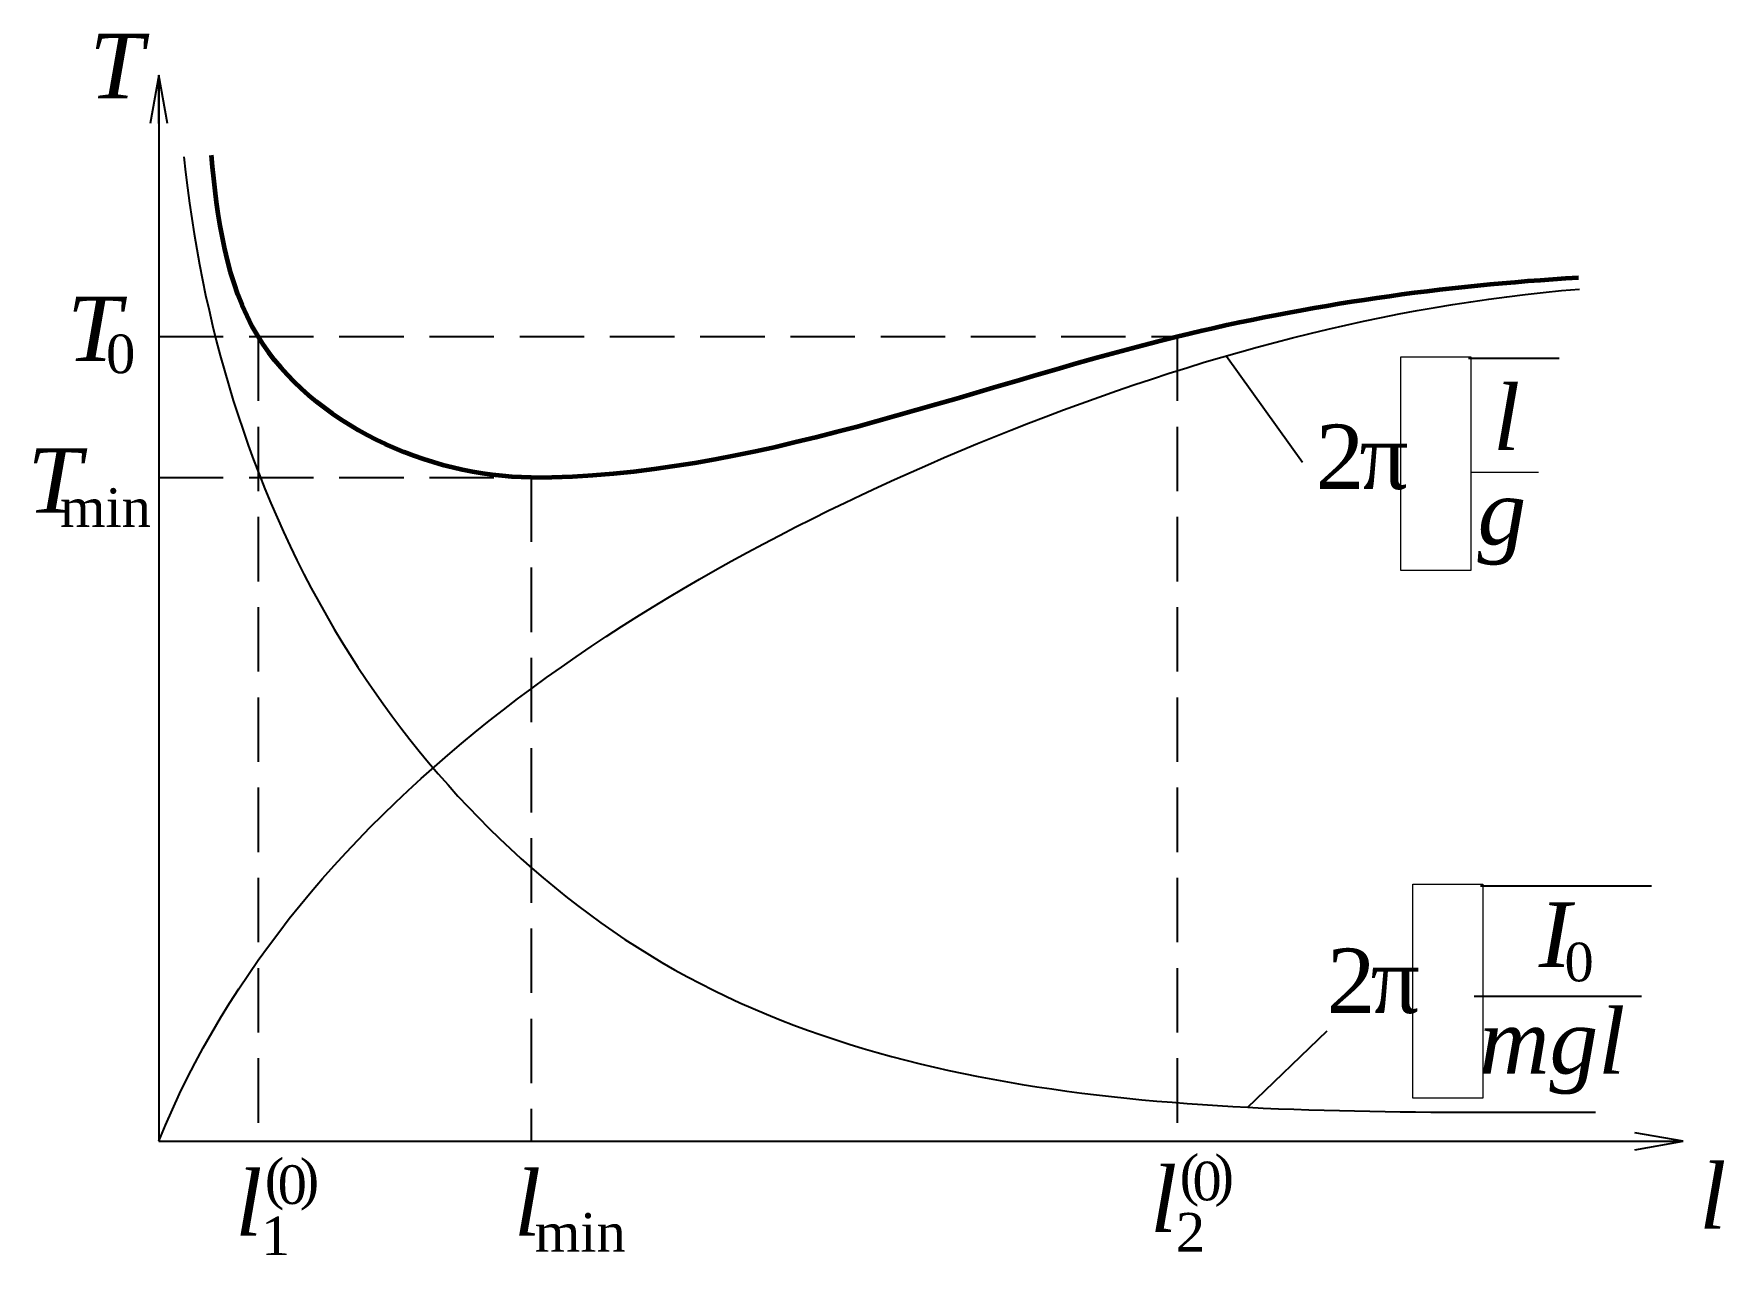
# Paper-space layout 'Чертёж' of a CAD drawing. Header units: millimetres. Extents: x 23 to 154, y 80 to 175.
import ezdxf

# ---------------------------------------------------------------- set-up
doc = ezdxf.new("R2010")
doc.units = ezdxf.units.MM
doc.linetypes.add('GOST2.303 4', pattern=[7, 5, -2, 0])
doc.linetypes.add('GOST2.303 5', pattern=[24, 20, -1.5, 1, -1.5])
for name, color, linetype, lineweight in [('Выноски', 7, 'Continuous', 25), ('Основные', 7, 'Continuous', 60), ('Построения', 170, 'Continuous', 0), ('Размерные', 7, 'Continuous', 25), ('Текст', 7, 'GOST2.303 5', 35), ('Тонкие', 7, 'Continuous', 25), ('Штриховые', 7, 'GOST2.303 4', 25)]:
    doc.layers.add(name, color=color, linetype=linetype, lineweight=lineweight)
doc.layers.get('Построения').off()
doc.styles.add('таймс3', font='times.ttf', dxfattribs={"height": 3})
doc.styles.add('таймс5', font='times.ttf', dxfattribs={"height": 5})
picture_1 = doc.add_image_def('image1.png', size_in_pixel=(306, 930))

# ---------------------------------------------------------------- blocks, each defined once
blk = doc.blocks.new('ГОСТ размерная стрелка нос')
at = {"layer": 'Размерные'}
for p, q in [((0, 0), (-2.5, 0.441)), ((-2.5, 0), (0, 0)), ((-2.5, -0.441), (0, 0))]:
    blk.add_line(p, q, dxfattribs=at)

psp = doc.layouts.new('Чертёж')

# ---------------------------------------------------------------- linework, layer by layer
at = {"layer": 'Выноски'}
for p, q in [((115.29, 149.58), (121.18, 141.36)), ((116.92, 91.31), (123.1, 97.25))]:
    psp.add_line(p, q, dxfattribs=at)
at = {"layer": 'Основные'}
for points, start_tangent, end_tangent in [([(61.35, 140.19), (40.16, 151.12), (36.54, 165.19)], (-1, 0), (-0.094194, 0.995554)), ([(61.35, 140.19), (111.47, 151.12), (142.59, 155.69)], (1, 0), (0.998372, 0.057032))]:
    psp.add_spline(points, degree=3, dxfattribs=dict(at, start_tangent=start_tangent, end_tangent=end_tangent))
at = {"layer": 'Текст', "lineweight": 20}
psp.add_line((134.26, 140.6), (139.5, 140.6), dxfattribs=at)
at = {"layer": 'Текст', "lineweight": 25}
psp.add_line((134.5, 99.94), (147.49, 99.94), dxfattribs=at)
at = {"layer": 'Тонкие'}
for p, q in [((32.46, 171.38), (32.46, 88.69)), ((32.46, 88.69), (147.4, 88.69))]:
    psp.add_line(p, q, dxfattribs=at)
at = {"layer": 'Тонкие', "lineweight": 25, "ltscale": 0.0001}
for p, q in [((134.05, 149.43), (141.1, 149.43)), ((134.98, 108.5), (148.26, 108.5))]:
    psp.add_line(p, q, dxfattribs=at)
at = {"layer": 'Тонкие'}
for points, start_tangent, end_tangent in [([(34.41, 165.05), (46.07, 128.41), (71.49, 102.56), (143.92, 90.94)], (0.101057, -0.994881), (1, -0.00054)), ([(32.46, 88.69), (98.56, 143.85), (142.68, 154.8)], (0.372777, 0.927921), (0.996566, 0.082798))]:
    psp.add_spline(points, degree=3, dxfattribs=dict(at, start_tangent=start_tangent, end_tangent=end_tangent))
at = {"layer": 'Штриховые'}
for p, q in [((32.46, 151.12), (111.47, 151.12)), ((40.16, 151.12), (40.16, 88.69)), ((111.47, 151.12), (111.47, 88.69)), ((32.46, 140.19), (61.35, 140.19)), ((61.35, 140.19), (61.35, 88.69))]:
    psp.add_line(p, q, dxfattribs=at)

# ---------------------------------------------------------------- block references
at = {"layer": 'Построения', "xscale": 1.5, "yscale": 1.5, "zscale": 1.5, "rotation": 90}
psp.add_blockref('ГОСТ размерная стрелка нос', (32.46, 171.38), dxfattribs=at)
at = {"layer": 'Построения', "xscale": 1.5, "yscale": 1.5, "zscale": 1.5}
psp.add_blockref('ГОСТ размерная стрелка нос', (150.7, 88.69), dxfattribs=at)

# ---------------------------------------------------------------- texts
at = {"layer": 'Основные', "char_height": 3, "width": 2.2615, "attachment_point": 1, "style": 'таймс3'}
for insert in [(41.68, 86.82), (112.65, 87.1)]:
    psp.add_mtext('0', dxfattribs=dict(at, insert=insert))
at = {"layer": 'Текст', "char_height": 5, "attachment_point": 1, "style": 'таймс5'}
for s, insert in [('{\\fTimes New Roman|b0|i1|c204|p18;T}', (27.08, 174.6)), ('{\\fTimes New Roman|b0|i1|c204|p18;T}', (25.35, 154.22)), ('{\\fTimes New Roman|b0|i1|c204|p18;l}', (135.96, 147.31)), ('{\\fTimes New Roman|b0|i1|c204|p18;T}', (22.27, 142.45)), ('{\\fTimes New Roman|b0|i1|c204|p18;g}', (134.76, 139.99)), ('{\\fTimes New Roman|b0|i1|c204|p18;I}', (139.51, 107.21)), ('{\\fTimes New Roman|b0|i1|c204|p18;mgl}', (134.89, 98.94)), ('{\\fTimes New Roman|b0|i1|c204|p18;l}', (38.39, 86.37)), ('{\\fTimes New Roman|b0|i1|c204|p18;l}', (60.01, 86.37)), ('{\\fTimes New Roman|b0|i1|c204|p18;l}', (109.36, 86.66)), ('{\\fTimes New Roman|b0|i1|c204|p18;l}', (151.96, 86.91))]:
    psp.add_mtext(s, dxfattribs=dict(at, insert=insert))
at = {"layer": 'Текст', "attachment_point": 1}
for s, insert, char_height, width, style in [('0', (28.37, 151.27), 3, 1.4362, 'таймс3'), ('{\\T0.9;2\\T0.75;π}', (122.2, 144.29), 5, 9.8025, 'таймс5'), ('min', (24.8, 139.35), 3, 1.4362, 'таймс3'), ('{\\T0.9;2\\T0.75;π}', (123.07, 103.64), 5, 9.8025, 'таймс5'), ('0', (141.51, 104.09), 3, 1.4362, 'таймс3'), ('(', (40.68, 87.3), 3, 1.5437, 'таймс3'), ('{\\Q15;\\T0.75; }', (41.5, 87.3), 3, 4.9415, 'таймс3'), (')', (43.39, 87.28), 3, 1.5437, 'таймс3'), ('(', (111.65, 87.59), 3, 1.5437, 'таймс3'), (')', (114.36, 87.57), 3, 1.5437, 'таймс3'), ('1', (40.39, 82.85), 3, 1.4362, 'таймс3'), ('min', (61.63, 83.12), 3, 1.4362, 'таймс3'), ('2', (111.36, 83.13), 3, 1.4362, 'таймс3')]:
    psp.add_mtext(s, dxfattribs=dict(at, insert=insert, char_height=char_height, width=width, style=style))

# ---------------------------------------------------------------- pictures from other files: only their frames are drawn
at = {"layer": 'Основные', "color": 7, "lineweight": 0, "true_color": 0xffffff}
image = psp.add_image(picture_1, insert=(128.8, 132.97), size_in_units=(5.45, 16.58), dxfattribs=at)
image.dxf.flags = 7
image = psp.add_image(picture_1, insert=(129.73, 92.04), size_in_units=(5.45, 16.58), dxfattribs=at)
image.dxf.flags = 7

doc.saveas('drawing.dxf')
